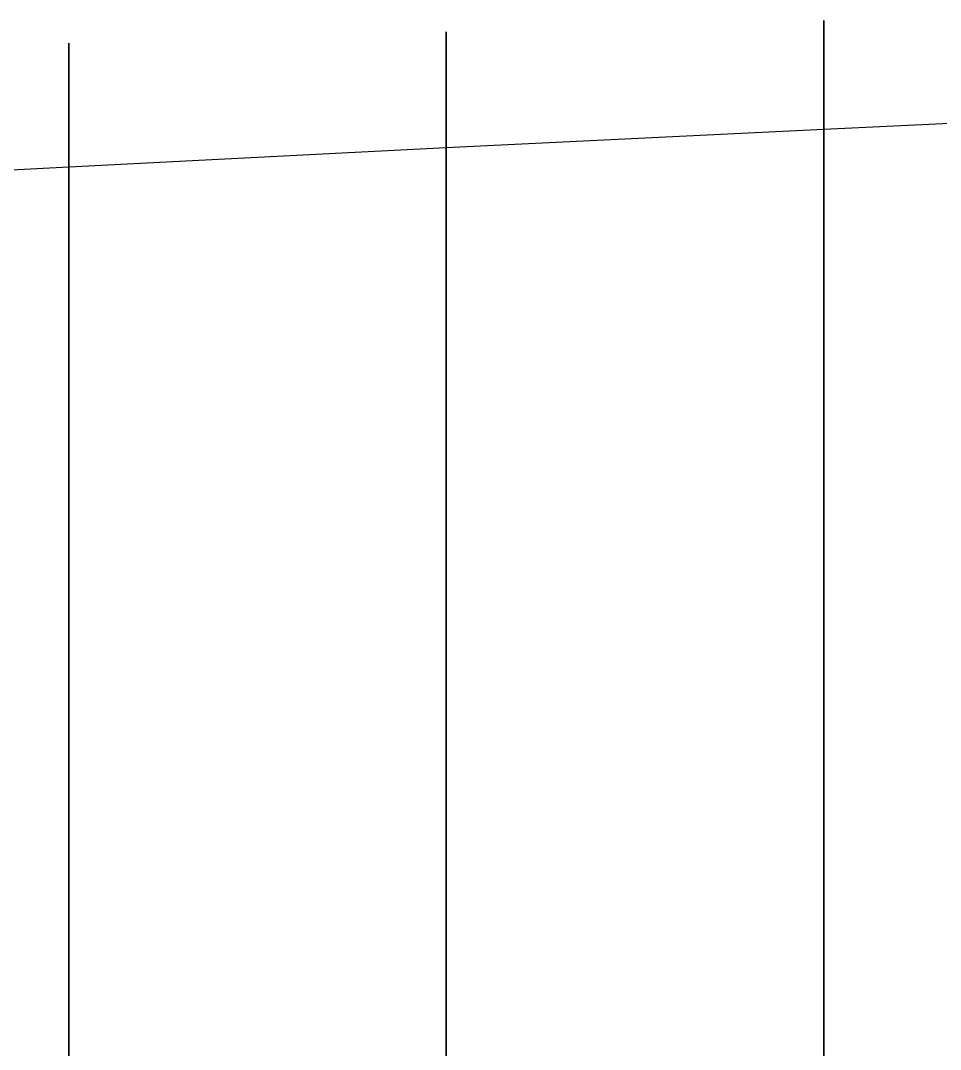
# Model space of a CAD drawing. Extents: x 0 to 100, y -6 to 6.
# Drawn here: x 9.74 to 14.62, y -0.11 to 5.34 of the extents above; entities that cross this region are included whole.
import ezdxf

# ---------------------------------------------------------------- set-up
doc = ezdxf.new("R2010")
doc.units = 0
for name, color, linetype in [('Compartiment', 3, 'CONTINUOUS'), ('Fysiek-horizontaal-vlak', 5, 'CONTINUOUS'), ('Lijnenmodel-van-de-romp', 2, 'CONTINUOUS'), ('Vlakkenmodel-van-de-romp', 2, 'CONTINUOUS')]:
    doc.layers.add(name, color=color, linetype=linetype)

msp = doc.modelspace()

# ---------------------------------------------------------------- linework, layer by layer
at = {"layer": 'Compartiment'}
for points in [[(14, -5.33763, 5.99973), (14, 5.33763, 5.99973), (14, 5.33654, 5.79291)], [(14, 5.33654, 5.79291), (14, 5.33613, 5.74296), (14, 5.33549, 5.687), (14, 5.33455, 5.625), (14, 5.33324, 5.55717), (14, 5.33153, 5.48454), (14, 5.32938, 5.40835), (14, 5.32677, 5.32983), (14, 5.32366, 5.25024), (14, 5.32004, 5.17078), (14, 5.31596, 5.0925), (14, 5.31151, 5.01643), (14, 5.30674, 4.94361), (14, 5.30175, 4.87505), (14, 5.29662, 4.81173), (14, 5.29154, 4.75439), (14, 5.28672, 4.70372), (14, 5.28236, 4.6604), (14, 5.27867, 4.62512), (14, 5.27574, 4.59784), (14, 5.2732, 4.57551), (14, 5.27057, 4.55437), (14, 5.26736, 4.53064), (14, 5.2631, 4.50054), (14, 5.25741, 4.46134), (14, 5.25041, 4.41448), (14, 5.24234, 4.36242), (14, 5.23344, 4.30764), (14, 5.22393, 4.25259), (14, 5.21404, 4.19934), (14, 5.2039, 4.14821), (14, 5.19364, 4.09912), (14, 5.18335, 4.05199), (14, 5.17318, 4.00674), (14, 5.16306, 3.96293), (14, 5.15239, 3.9188), (14, 5.14036, 3.87224), (14, 5.12619, 3.82112), (14, 5.1091, 3.76334), (14, 5.08846, 3.69748), (14, 5.06423, 3.62482), (14, 5.03654, 3.54736), (14, 5.00551, 3.46707), (14, 4.97126, 3.38593), (14, 4.93409, 3.30581), (14, 4.8949, 3.2281), (14, 4.85476, 3.15408), (14, 4.81475, 3.08501), (14, 4.77594, 3.02216), (14, 4.76134, 3), (14, -4.76134, 3)], [(12, -5.27877, 5.99971), (12, 5.27877, 5.99971), (12, 5.2749, 5.70004)], [(12, 5.2749, 5.70004), (12, 5.27396, 5.64989), (12, 5.2729, 5.59989), (12, 5.27171, 5.55017), (12, 5.27037, 5.50086), (12, 5.26887, 5.45197), (12, 5.26717, 5.40308), (12, 5.26521, 5.3536), (12, 5.26297, 5.30299), (12, 5.2604, 5.25067), (12, 5.25748, 5.19654), (12, 5.25435, 5.14231), (12, 5.25118, 5.09015), (12, 5.24815, 5.04223), (12, 5.24542, 5.00072), (12, 5.2431, 4.96706), (12, 5.24113, 4.93983), (12, 5.23936, 4.91689), (12, 5.23767, 4.89609), (12, 5.23189, 4.82856), (12, 5.22962, 4.80307), (12, 5.22716, 4.77674), (12, 5.22455, 4.75001), (12, 5.22179, 4.72331), (12, 5.21896, 4.69707), (12, 5.21613, 4.67171), (12, 5.20844, 4.60463), (12, 5.20596, 4.584), (12, 5.20306, 4.56124), (12, 5.19938, 4.53423), (12, 5.19458, 4.50085), (12, 5.18843, 4.45967), (12, 5.18107, 4.41215), (12, 5.17274, 4.36045), (12, 5.16369, 4.30671), (12, 5.15417, 4.25311), (12, 5.14436, 4.20136), (12, 5.13428, 4.15142), (12, 5.12389, 4.1028), (12, 5.11314, 4.05501), (12, 5.10199, 4.00755), (12, 5.09038, 3.96), (12, 5.07815, 3.91211), (12, 5.06511, 3.86367), (12, 5.05107, 3.81449), (12, 5.03586, 3.76437), (12, 5.01942, 3.71338), (12, 5.00222, 3.6627), (12, 4.98487, 3.61375), (12, 4.96797, 3.568), (12, 4.95213, 3.52688), (12, 4.9378, 3.49139), (12, 4.92483, 3.46079), (12, 4.91291, 3.4339), (12, 4.90173, 3.40954), (12, 4.88027, 3.3637), (12, 4.86883, 3.33983), (12, 4.85581, 3.31372), (12, 4.84035, 3.28418), (12, 4.82162, 3.25001), (12, 4.79903, 3.21047), (12, 4.77309, 3.16676), (12, 4.74461, 3.12051), (12, 4.71437, 3.07339), (12, 4.68318, 3.02705), (12, 4.6639, 3), (12, -4.6639, 3)], [(10, -5.21744, 5.9997), (10, 5.21744, 5.9997), (10, 5.21069, 5.66321)], [(10, 5.21069, 5.66321), (10, 5.20967, 5.62549), (10, 5.20856, 5.58752), (10, 5.20737, 5.54953), (10, 5.20344, 5.43845), (10, 5.20205, 5.40315), (10, 5.20055, 5.36792), (10, 5.19886, 5.33164), (10, 5.1969, 5.29322), (10, 5.19459, 5.25153), (10, 5.19186, 5.20584), (10, 5.18876, 5.15686), (10, 5.18534, 5.1057), (10, 5.18166, 5.05344), (10, 5.17778, 5.00117), (10, 5.17374, 4.94976), (10, 5.16951, 4.89918), (10, 5.16504, 4.8492), (10, 5.16026, 4.79954), (10, 5.15515, 4.74998), (10, 5.14964, 4.70031), (10, 5.14373, 4.65053), (10, 5.13741, 4.60071), (10, 5.1307, 4.5509), (10, 5.12358, 4.50116), (10, 5.11605, 4.45152), (10, 5.10811, 4.40199), (10, 5.09976, 4.35255), (10, 5.091, 4.30316), (10, 5.08181, 4.25382), (10, 5.0722, 4.2045), (10, 5.06212, 4.15521), (10, 5.05153, 4.10598), (10, 5.04039, 4.0568), (10, 5.02864, 4.0077), (10, 5.01625, 3.9587), (10, 5.00324, 3.90988), (10, 4.9896, 3.86132), (10, 4.97537, 3.81312), (10, 4.96056, 3.76535), (10, 4.94514, 3.71804), (10, 4.92892, 3.67097), (10, 4.91167, 3.62383), (10, 4.89316, 3.57633), (10, 4.87316, 3.52817), (10, 4.85159, 3.47933), (10, 4.82906, 3.43085), (10, 4.80633, 3.38405), (10, 4.78416, 3.34025), (10, 4.76332, 3.30078), (10, 4.74437, 3.26654), (10, 4.72708, 3.23682), (10, 4.71103, 3.21052), (10, 4.69577, 3.1865), (10, 4.68089, 3.16367), (10, 4.66588, 3.14093), (10, 4.64997, 3.11737), (10, 4.6323, 3.09212), (10, 4.61205, 3.06429), (10, 4.58835, 3.033), (10, 4.56236, 3), (10, -4.56236, 3)], [(14, -4.76134, 3), (14, 4.76134, 3), (14, 4.73928, 2.96653)], [(14, 4.73928, 2.96653), (14, 4.7052, 2.91793), (14, 4.67402, 2.87591), (14, 4.64605, 2.84002), (14, 4.62161, 2.80977), (14, 4.60078, 2.7846), (14, 4.58276, 2.76335), (14, 4.56649, 2.74479), (14, 4.55095, 2.72765), (14, 4.5351, 2.71066), (14, 4.51811, 2.69285), (14, 4.50004, 2.67428), (14, 4.48117, 2.65531), (14, 4.46178, 2.6363), (14, 4.44214, 2.61758), (14, 4.42248, 2.59944), (14, 4.40278, 2.58186), (14, 4.38296, 2.56475), (14, 4.36297, 2.54803), (14, 4.34273, 2.5316), (14, 4.32218, 2.5154), (14, 4.30134, 2.49944), (14, 4.28021, 2.48374), (14, 4.25883, 2.46834), (14, 4.23721, 2.45326), (14, 4.21536, 2.43853), (14, 4.19334, 2.42415), (14, 4.17117, 2.41013), (14, 4.1489, 2.39646), (14, 4.12656, 2.38315), (14, 4.10416, 2.37018), (14, 4.08159, 2.35752), (14, 4.0587, 2.3451), (14, 4.03533, 2.33289), (14, 4.01135, 2.32082), (14, 3.98672, 2.30888), (14, 3.96193, 2.29722), (14, 3.93755, 2.28602), (14, 3.91419, 2.27548), (14, 3.89244, 2.26577), (14, 3.87242, 2.25693), (14, 3.85242, 2.24837), (14, 3.83027, 2.23936), (14, 3.80379, 2.22916), (14, 3.7708, 2.21702), (14, 3.72986, 2.20248), (14, 3.68239, 2.18611), (14, 3.63054, 2.16876), (14, 3.57646, 2.15128), (14, 3.52229, 2.1345), (14, 3.46975, 2.1191), (14, 3.41872, 2.10497), (14, 3.36863, 2.09184), (14, 3.31893, 2.07942), (14, 3.26906, 2.06744), (14, 3.21859, 2.05568), (14, 3.16759, 2.04411), (14, 3.11628, 2.0328), (14, 3.06486, 2.02179), (14, 3.01354, 2.01112), (14, 2.96246, 2.00083), (14, 2.91145, 1.99085), (14, 2.86028, 1.98112), (14, 2.80872, 1.97157), (14, 2.75652, 1.96212), (14, 2.70363, 1.95274), (14, 2.65068, 1.9435), (14, 2.59846, 1.93454), (14, 2.54779, 1.92596), (14, 2.49947, 1.91789), (14, 2.45366, 1.91035), (14, 2.40801, 1.90295), (14, 2.35949, 1.89521), (14, 2.16712, 1.86521), (14, 2.07944, 1.85184), (14, 1.97781, 1.83668), (14, 1.86119, 1.81972), (14, 1.72854, 1.80096), (14, 1.58009, 1.78054), (14, 1.42123, 1.75918), (14, 1.25859, 1.73774), (14, 1.09884, 1.7171), (14, 0.94862, 1.69812), (14, 0.81335, 1.68149), (14, 0.69339, 1.66716), (14, 0.58791, 1.6549), (14, 0.49603, 1.64449), (14, 0.15054, 1.60695), (14, 0.12966, 1.60635), (14, 0.11852, 1.60606), (14, 0.10543, 1.60576), (14, 0.09088, 1.6055), (14, 0.07534, 1.60532), (14, 0.05931, 1.60525), (14, 0.04328, 1.60533), (14, 0.02772, 1.60561), (14, 0.01314, 1.60613), (14, 0, 1.60692), (14, -0.01314, 1.60613), (14, -0.02772, 1.60561), (14, -0.04328, 1.60533), (14, -0.05931, 1.60525), (14, -0.07534, 1.60532), (14, -0.09088, 1.6055), (14, -0.10543, 1.60576), (14, -0.11852, 1.60606)], [(12, -4.6639, 3), (12, 4.6639, 3), (12, 4.65164, 2.98279)], [(12, 4.65164, 2.98279), (12, 4.61972, 2.94058), (12, 4.58718, 2.9), (12, 4.55381, 2.86067), (12, 4.51937, 2.82219), (12, 4.4837, 2.78425), (12, 4.44679, 2.74697), (12, 4.4087, 2.71055), (12, 4.36949, 2.67518), (12, 4.3292, 2.64106), (12, 4.28788, 2.60837), (12, 4.2456, 2.57713), (12, 4.2024, 2.54733), (12, 4.15835, 2.51897), (12, 4.1135, 2.49204), (12, 4.0679, 2.46653), (12, 4.02161, 2.44238), (12, 3.97467, 2.41953), (12, 3.92713, 2.39792), (12, 3.87904, 2.37748), (12, 3.83045, 2.35815), (12, 3.78144, 2.33986), (12, 3.73205, 2.32256), (12, 3.68237, 2.30618), (12, 3.63246, 2.29066), (12, 3.58237, 2.27593), (12, 3.53212, 2.26193), (12, 3.48173, 2.2486), (12, 3.4312, 2.23585), (12, 3.38055, 2.22363), (12, 3.32978, 2.21187), (12, 3.2789, 2.20054), (12, 3.22792, 2.18963), (12, 3.17683, 2.1791), (12, 3.12564, 2.16894), (12, 3.07437, 2.15912), (12, 3.02305, 2.14963), (12, 2.97173, 2.14044), (12, 2.92045, 2.13155), (12, 2.86928, 2.12294), (12, 2.81821, 2.11458), (12, 2.76712, 2.10644), (12, 2.71582, 2.09847), (12, 2.66414, 2.09062), (12, 2.61192, 2.08285), (12, 2.55912, 2.07514), (12, 2.50631, 2.06755), (12, 1.93966, 1.99186), (12, 1.83923, 1.97928), (12, 1.72149, 1.96492), (12, 1.58421, 1.94865), (12, 1.42743, 1.93055), (12, 0.81196, 1.86222), (12, 0.71534, 1.85196), (12, 0.64775, 1.845), (12, 0.6026, 1.84057), (12, 0.57335, 1.83787), (12, 0.55342, 1.83611), (12, 0.53698, 1.83461), (12, 0.14994, 1.79857), (12, 0.11804, 1.79784), (12, 0.105, 1.7976), (12, 0.0905, 1.79738), (12, 0.07503, 1.79723), (12, 0.05906, 1.79718), (12, 0.04309, 1.79725), (12, 0.0276, 1.79748), (12, 0.01308, 1.79791), (12, 0, 1.79857), (12, -0.01308, 1.79791), (12, -0.0276, 1.79748), (12, -0.04309, 1.79725), (12, -0.05906, 1.79718), (12, -0.07503, 1.79723), (12, -0.0905, 1.79738), (12, -0.105, 1.7976), (12, -0.11804, 1.79784)], [(10, -4.56236, 3), (10, 4.56236, 3), (10, 4.56057, 2.99772)], [(10, 4.56057, 2.99772), (10, 4.52893, 2.95924), (10, 4.49385, 2.9187), (10, 4.45575, 2.87724), (10, 4.41505, 2.83599), (10, 4.3724, 2.79605), (10, 4.32931, 2.75834), (10, 4.28748, 2.72376), (10, 4.24864, 2.69319), (10, 4.21451, 2.66752), (10, 4.18625, 2.64726), (10, 4.16277, 2.63141), (10, 4.1424, 2.61863), (10, 4.1235, 2.60754), (10, 4.1044, 2.59678), (10, 4.08378, 2.58527), (10, 4.0616, 2.57305), (10, 4.03816, 2.56045), (10, 4.01376, 2.54779), (10, 3.98869, 2.5354), (10, 3.96329, 2.52356), (10, 3.93808, 2.51238), (10, 3.9136, 2.50191), (10, 3.89041, 2.49222), (10, 3.8496, 2.47532), (10, 3.83006, 2.46752), (10, 3.80798, 2.45935), (10, 3.78089, 2.45016), (10, 3.74633, 2.43931), (10, 3.70278, 2.42641), (10, 3.65261, 2.41212), (10, 3.59916, 2.39735), (10, 3.54576, 2.383), (10, 3.49573, 2.36999), (10, 3.45104, 2.35892), (10, 3.40812, 2.34914), (10, 3.36205, 2.33969), (10, 3.30789, 2.32962), (10, 3.24071, 2.31797), (10, 3.1571, 2.30408), (10, 3.05978, 2.28849), (10, 2.95298, 2.27203), (10, 2.84093, 2.25556), (10, 2.72789, 2.23991), (10, 2.61741, 2.22574), (10, 2.5104, 2.21298), (10, 2.40709, 2.20141), (10, 2.30771, 2.19076), (10, 1.07929, 2.06974), (10, 0.92679, 2.05597), (10, 0.78847, 2.04389), (10, 0.66644, 2.03359), (10, 0.56183, 2.02504), (10, 0.14996, 1.99308), (10, 0.11806, 1.99249), (10, 0.10502, 1.9923), (10, 0.09052, 1.99213), (10, 0.07504, 1.99201), (10, 0.05907, 1.99196), (10, 0.0431, 1.99202), (10, 0.02761, 1.99221), (10, 0.01308, 1.99255), (10, 0, 1.99308), (10, -0.01308, 1.99255), (10, -0.02761, 1.99221), (10, -0.0431, 1.99202), (10, -0.05907, 1.99196), (10, -0.07504, 1.99201), (10, -0.09052, 1.99213), (10, -0.10502, 1.9923), (10, -0.11806, 1.99249)]]:
    msp.add_polyline3d(points, dxfattribs=at)
at = {"layer": 'Fysiek-horizontaal-vlak'}
msp.add_polyline3d([(20, 5.0339, 3), (18, 4.94618, 3), (16, 4.85549, 3), (14, 4.76134, 3), (12, 4.6639, 3), (10, 4.56236, 3), (8, 4.45765, 3), (6, 4.35061, 3), (5, 4.28829, 3), (5, -4.28829, 3), (6, -4.35061, 3), (8, -4.45765, 3), (10, -4.56236, 3), (12, -4.6639, 3), (14, -4.76134, 3), (16, -4.85549, 3), (18, -4.94618, 3), (20, -5.0339, 3), (20, -5.0339, 3), (20, 5.0339, 3)], dxfattribs=at)
at = {"layer": 'Lijnenmodel-van-de-romp'}
for points in [[(14, 0, 1.60692), (14, 0.01314, 1.60613), (14, 0.02772, 1.60561), (14, 0.04328, 1.60533), (14, 0.05931, 1.60525), (14, 0.07534, 1.60532), (14, 0.09088, 1.6055), (14, 0.10543, 1.60576), (14, 0.11852, 1.60606), (14, 0.12966, 1.60635), (14, 0.15054, 1.60695), (14, 0.49603, 1.64449), (14, 0.58791, 1.6549), (14, 0.69339, 1.66716), (14, 0.81335, 1.68149), (14, 0.94862, 1.69812), (14, 1.09884, 1.7171), (14, 1.25859, 1.73774), (14, 1.42123, 1.75918), (14, 1.58009, 1.78054), (14, 1.72854, 1.80096), (14, 1.86119, 1.81972), (14, 1.97781, 1.83668), (14, 2.07944, 1.85184), (14, 2.16712, 1.86521), (14, 2.35949, 1.89521), (14, 2.40801, 1.90295), (14, 2.45366, 1.91035), (14, 2.49947, 1.91789), (14, 2.54779, 1.92596), (14, 2.59846, 1.93454), (14, 2.65068, 1.9435), (14, 2.70363, 1.95274), (14, 2.75652, 1.96212), (14, 2.80872, 1.97157), (14, 2.86028, 1.98112), (14, 2.91145, 1.99085), (14, 2.96246, 2.00083), (14, 3.01354, 2.01112), (14, 3.06486, 2.02179), (14, 3.11628, 2.0328), (14, 3.16759, 2.04411), (14, 3.21859, 2.05568), (14, 3.26906, 2.06744), (14, 3.31893, 2.07942), (14, 3.36863, 2.09184), (14, 3.41872, 2.10497), (14, 3.46975, 2.1191), (14, 3.52229, 2.1345), (14, 3.57646, 2.15128), (14, 3.63054, 2.16876), (14, 3.68239, 2.18611), (14, 3.72986, 2.20248), (14, 3.7708, 2.21702), (14, 3.80379, 2.22916), (14, 3.83027, 2.23936), (14, 3.85242, 2.24837), (14, 3.87242, 2.25693), (14, 3.89244, 2.26577), (14, 3.91419, 2.27548), (14, 3.93755, 2.28602), (14, 3.96193, 2.29722), (14, 3.98672, 2.30888), (14, 4.01135, 2.32082), (14, 4.03533, 2.33289), (14, 4.0587, 2.3451), (14, 4.08159, 2.35752), (14, 4.10416, 2.37018), (14, 4.12656, 2.38315), (14, 4.1489, 2.39646), (14, 4.17117, 2.41013), (14, 4.19334, 2.42415), (14, 4.21536, 2.43853), (14, 4.23721, 2.45326), (14, 4.25883, 2.46834), (14, 4.28021, 2.48374), (14, 4.30134, 2.49944), (14, 4.32218, 2.5154), (14, 4.34273, 2.5316), (14, 4.36297, 2.54803), (14, 4.38296, 2.56475), (14, 4.40278, 2.58186), (14, 4.42248, 2.59944), (14, 4.44214, 2.61758), (14, 4.46178, 2.6363), (14, 4.48117, 2.65531), (14, 4.50004, 2.67428), (14, 4.51811, 2.69285), (14, 4.5351, 2.71066), (14, 4.55095, 2.72765), (14, 4.56649, 2.74479), (14, 4.58276, 2.76335), (14, 4.60078, 2.7846), (14, 4.62161, 2.80977), (14, 4.64605, 2.84002), (14, 4.67402, 2.87591), (14, 4.7052, 2.91793), (14, 4.73928, 2.96653), (14, 4.77594, 3.02216), (14, 4.81475, 3.08501), (14, 4.85476, 3.15408), (14, 4.8949, 3.2281), (14, 4.93409, 3.30581), (14, 4.97126, 3.38593), (14, 5.00551, 3.46707), (14, 5.03654, 3.54736), (14, 5.06423, 3.62482), (14, 5.08846, 3.69748), (14, 5.1091, 3.76334), (14, 5.12619, 3.82112), (14, 5.14036, 3.87224), (14, 5.15239, 3.9188), (14, 5.16306, 3.96293), (14, 5.17318, 4.00674), (14, 5.18335, 4.05199), (14, 5.19364, 4.09912), (14, 5.2039, 4.14821), (14, 5.21404, 4.19934), (14, 5.22393, 4.25259), (14, 5.23344, 4.30764), (14, 5.24234, 4.36242), (14, 5.25041, 4.41448), (14, 5.25741, 4.46134), (14, 5.2631, 4.50054), (14, 5.26736, 4.53064), (14, 5.27057, 4.55437), (14, 5.2732, 4.57551), (14, 5.27574, 4.59784), (14, 5.27867, 4.62512), (14, 5.28236, 4.6604), (14, 5.28672, 4.70372), (14, 5.29154, 4.75439), (14, 5.29662, 4.81173), (14, 5.30175, 4.87505), (14, 5.30674, 4.94361), (14, 5.31151, 5.01643), (14, 5.31596, 5.0925), (14, 5.32004, 5.17078), (14, 5.32366, 5.25024), (14, 5.32677, 5.32983), (14, 5.32938, 5.40835), (14, 5.33153, 5.48454), (14, 5.33324, 5.55717), (14, 5.33455, 5.625), (14, 5.33549, 5.687), (14, 5.33613, 5.74296), (14, 5.33654, 5.79291), (14, 5.33763, 5.99973), (14, 0, 5.99973)], [(12, 0, 1.79857), (12, 0.01308, 1.79791), (12, 0.0276, 1.79748), (12, 0.04309, 1.79725), (12, 0.05906, 1.79718), (12, 0.07503, 1.79723), (12, 0.0905, 1.79738), (12, 0.105, 1.7976), (12, 0.11804, 1.79784), (12, 0.14994, 1.79857), (12, 0.53698, 1.83461), (12, 0.55342, 1.83611), (12, 0.57335, 1.83787), (12, 0.6026, 1.84057), (12, 0.64775, 1.845), (12, 0.71534, 1.85196), (12, 0.81196, 1.86222), (12, 1.42743, 1.93055), (12, 1.58421, 1.94865), (12, 1.72149, 1.96492), (12, 1.83923, 1.97928), (12, 1.93966, 1.99186), (12, 2.50631, 2.06755), (12, 2.55912, 2.07514), (12, 2.61192, 2.08285), (12, 2.66414, 2.09062), (12, 2.71582, 2.09847), (12, 2.76712, 2.10644), (12, 2.81821, 2.11458), (12, 2.86928, 2.12294), (12, 2.92045, 2.13155), (12, 2.97173, 2.14044), (12, 3.02305, 2.14963), (12, 3.07437, 2.15912), (12, 3.12564, 2.16894), (12, 3.17683, 2.1791), (12, 3.22792, 2.18963), (12, 3.2789, 2.20054), (12, 3.32978, 2.21187), (12, 3.38055, 2.22363), (12, 3.4312, 2.23585), (12, 3.48173, 2.2486), (12, 3.53212, 2.26193), (12, 3.58237, 2.27593), (12, 3.63246, 2.29066), (12, 3.68237, 2.30618), (12, 3.73205, 2.32256), (12, 3.78144, 2.33986), (12, 3.83045, 2.35815), (12, 3.87904, 2.37748), (12, 3.92713, 2.39792), (12, 3.97467, 2.41953), (12, 4.02161, 2.44238), (12, 4.0679, 2.46653), (12, 4.1135, 2.49204), (12, 4.15835, 2.51897), (12, 4.2024, 2.54733), (12, 4.2456, 2.57713), (12, 4.28788, 2.60837), (12, 4.3292, 2.64106), (12, 4.36949, 2.67518), (12, 4.4087, 2.71055), (12, 4.44679, 2.74697), (12, 4.4837, 2.78425), (12, 4.51937, 2.82219), (12, 4.55381, 2.86067), (12, 4.58718, 2.9), (12, 4.61972, 2.94058), (12, 4.65164, 2.98279), (12, 4.68318, 3.02705), (12, 4.71437, 3.07339), (12, 4.74461, 3.12051), (12, 4.77309, 3.16676), (12, 4.79903, 3.21047), (12, 4.82162, 3.25001), (12, 4.84035, 3.28418), (12, 4.85581, 3.31372), (12, 4.86883, 3.33983), (12, 4.88027, 3.3637), (12, 4.90173, 3.40954), (12, 4.91291, 3.4339), (12, 4.92483, 3.46079), (12, 4.9378, 3.49139), (12, 4.95213, 3.52688), (12, 4.96797, 3.568), (12, 4.98487, 3.61375), (12, 5.00222, 3.6627), (12, 5.01942, 3.71338), (12, 5.03586, 3.76437), (12, 5.05107, 3.81449), (12, 5.06511, 3.86367), (12, 5.07815, 3.91211), (12, 5.09038, 3.96), (12, 5.10199, 4.00755), (12, 5.11314, 4.05501), (12, 5.12389, 4.1028), (12, 5.13428, 4.15142), (12, 5.14436, 4.20136), (12, 5.15417, 4.25311), (12, 5.16369, 4.30671), (12, 5.17274, 4.36045), (12, 5.18107, 4.41215), (12, 5.18843, 4.45967), (12, 5.19458, 4.50085), (12, 5.19938, 4.53423), (12, 5.20306, 4.56124), (12, 5.20596, 4.584), (12, 5.20844, 4.60463), (12, 5.21613, 4.67171), (12, 5.21896, 4.69707), (12, 5.22179, 4.72331), (12, 5.22455, 4.75001), (12, 5.22716, 4.77674), (12, 5.22962, 4.80307), (12, 5.23189, 4.82856), (12, 5.23767, 4.89609), (12, 5.23936, 4.91689), (12, 5.24113, 4.93983), (12, 5.2431, 4.96706), (12, 5.24542, 5.00072), (12, 5.24815, 5.04223), (12, 5.25118, 5.09015), (12, 5.25435, 5.14231), (12, 5.25748, 5.19654), (12, 5.2604, 5.25067), (12, 5.26297, 5.30299), (12, 5.26521, 5.3536), (12, 5.26717, 5.40308), (12, 5.26887, 5.45197), (12, 5.27037, 5.50086), (12, 5.27171, 5.55017), (12, 5.2729, 5.59989), (12, 5.27396, 5.64989), (12, 5.2749, 5.70004), (12, 5.27877, 5.99971), (12, 0, 5.99971)], [(10, 0, 1.99308), (10, 0.01308, 1.99255), (10, 0.02761, 1.99221), (10, 0.0431, 1.99202), (10, 0.05907, 1.99196), (10, 0.07504, 1.99201), (10, 0.09052, 1.99213), (10, 0.10502, 1.9923), (10, 0.11806, 1.99249), (10, 0.14996, 1.99308), (10, 0.56183, 2.02504), (10, 0.66644, 2.03359), (10, 0.78847, 2.04389), (10, 0.92679, 2.05597), (10, 1.07929, 2.06974), (10, 2.30771, 2.19076), (10, 2.40709, 2.20141), (10, 2.5104, 2.21298), (10, 2.61741, 2.22574), (10, 2.72789, 2.23991), (10, 2.84093, 2.25556), (10, 2.95298, 2.27203), (10, 3.05978, 2.28849), (10, 3.1571, 2.30408), (10, 3.24071, 2.31797), (10, 3.30789, 2.32962), (10, 3.36205, 2.33969), (10, 3.40812, 2.34914), (10, 3.45104, 2.35892), (10, 3.49573, 2.36999), (10, 3.54576, 2.383), (10, 3.59916, 2.39735), (10, 3.65261, 2.41212), (10, 3.70278, 2.42641), (10, 3.74633, 2.43931), (10, 3.78089, 2.45016), (10, 3.80798, 2.45935), (10, 3.83006, 2.46752), (10, 3.8496, 2.47532), (10, 3.89041, 2.49222), (10, 3.9136, 2.50191), (10, 3.93808, 2.51238), (10, 3.96329, 2.52356), (10, 3.98869, 2.5354), (10, 4.01376, 2.54779), (10, 4.03816, 2.56045), (10, 4.0616, 2.57305), (10, 4.08378, 2.58527), (10, 4.1044, 2.59678), (10, 4.1235, 2.60754), (10, 4.1424, 2.61863), (10, 4.16277, 2.63141), (10, 4.18625, 2.64726), (10, 4.21451, 2.66752), (10, 4.24864, 2.69319), (10, 4.28748, 2.72376), (10, 4.32931, 2.75834), (10, 4.3724, 2.79605), (10, 4.41505, 2.83599), (10, 4.45575, 2.87724), (10, 4.49385, 2.9187), (10, 4.52893, 2.95924), (10, 4.56057, 2.99772), (10, 4.58835, 3.033), (10, 4.61205, 3.06429), (10, 4.6323, 3.09212), (10, 4.64997, 3.11737), (10, 4.66588, 3.14093), (10, 4.68089, 3.16367), (10, 4.69577, 3.1865), (10, 4.71103, 3.21052), (10, 4.72708, 3.23682), (10, 4.74437, 3.26654), (10, 4.76332, 3.30078), (10, 4.78416, 3.34025), (10, 4.80633, 3.38405), (10, 4.82906, 3.43085), (10, 4.85159, 3.47933), (10, 4.87316, 3.52817), (10, 4.89316, 3.57633), (10, 4.91167, 3.62383), (10, 4.92892, 3.67097), (10, 4.94514, 3.71804), (10, 4.96056, 3.76535), (10, 4.97537, 3.81312), (10, 4.9896, 3.86132), (10, 5.00324, 3.90988), (10, 5.01625, 3.9587), (10, 5.02864, 4.0077), (10, 5.04039, 4.0568), (10, 5.05153, 4.10598), (10, 5.06212, 4.15521), (10, 5.0722, 4.2045), (10, 5.08181, 4.25382), (10, 5.091, 4.30316), (10, 5.09976, 4.35255), (10, 5.10811, 4.40199), (10, 5.11605, 4.45152), (10, 5.12358, 4.50116), (10, 5.1307, 4.5509), (10, 5.13741, 4.60071), (10, 5.14373, 4.65053), (10, 5.14964, 4.70031), (10, 5.15515, 4.74998), (10, 5.16026, 4.79954), (10, 5.16504, 4.8492), (10, 5.16951, 4.89918), (10, 5.17374, 4.94976), (10, 5.17778, 5.00117), (10, 5.18166, 5.05344), (10, 5.18534, 5.1057), (10, 5.18876, 5.15686), (10, 5.19186, 5.20584), (10, 5.19459, 5.25153), (10, 5.1969, 5.29322), (10, 5.19886, 5.33164), (10, 5.20055, 5.36792), (10, 5.20205, 5.40315), (10, 5.20344, 5.43845), (10, 5.20737, 5.54953), (10, 5.20856, 5.58752), (10, 5.20967, 5.62549), (10, 5.21069, 5.66321), (10, 5.21744, 5.9997), (10, 0, 5.9997)], [(10, 0, 1.99308), (10, -0.01308, 1.99255), (10, -0.02761, 1.99221), (10, -0.0431, 1.99202), (10, -0.05907, 1.99196), (10, -0.07504, 1.99201), (10, -0.09052, 1.99213), (10, -0.10502, 1.9923), (10, -0.11806, 1.99249)], [(10, -5.21744, 5.9997), (10, 0, 5.9997)], [(12, 0, 1.79857), (12, -0.01308, 1.79791), (12, -0.0276, 1.79748), (12, -0.04309, 1.79725), (12, -0.05906, 1.79718), (12, -0.07503, 1.79723), (12, -0.0905, 1.79738), (12, -0.105, 1.7976), (12, -0.11804, 1.79784)], [(12, -5.27877, 5.99971), (12, 0, 5.99971)], [(14, 0, 1.60692), (14, -0.01314, 1.60613), (14, -0.02772, 1.60561), (14, -0.04328, 1.60533), (14, -0.05931, 1.60525), (14, -0.07534, 1.60532), (14, -0.09088, 1.6055), (14, -0.10543, 1.60576), (14, -0.11852, 1.60606)], [(14, -5.33763, 5.99973), (14, 0, 5.99973)]]:
    msp.add_polyline3d(points, dxfattribs=at)
at = {"layer": 'Vlakkenmodel-van-de-romp'}
for points in [[(14, 0, 1.60692), (14, 0.01314, 1.60613), (14, 0.02772, 1.60561), (14, 0.04328, 1.60533), (14, 0.05931, 1.60525), (14, 0.07534, 1.60532), (14, 0.09088, 1.6055), (14, 0.10543, 1.60576), (14, 0.11852, 1.60606), (14, 0.12966, 1.60635), (14, 0.15054, 1.60695), (14, 0.49603, 1.64449), (14, 0.58791, 1.6549), (14, 0.69339, 1.66716), (14, 0.81335, 1.68149), (14, 0.94862, 1.69812), (14, 1.09884, 1.7171), (14, 1.25859, 1.73774), (14, 1.42123, 1.75918), (14, 1.58009, 1.78054), (14, 1.72854, 1.80096), (14, 1.86119, 1.81972), (14, 1.97781, 1.83668), (14, 2.07944, 1.85184), (14, 2.16712, 1.86521), (14, 2.35949, 1.89521), (14, 2.40801, 1.90295), (14, 2.45366, 1.91035), (14, 2.49947, 1.91789), (14, 2.54779, 1.92596), (14, 2.59846, 1.93454), (14, 2.65068, 1.9435), (14, 2.70363, 1.95274), (14, 2.75652, 1.96212), (14, 2.80872, 1.97157), (14, 2.86028, 1.98112), (14, 2.91145, 1.99085), (14, 2.96246, 2.00083), (14, 3.01354, 2.01112), (14, 3.06486, 2.02179), (14, 3.11628, 2.0328), (14, 3.16759, 2.04411), (14, 3.21859, 2.05568), (14, 3.26906, 2.06744), (14, 3.31893, 2.07942), (14, 3.36863, 2.09184), (14, 3.41872, 2.10497), (14, 3.46975, 2.1191), (14, 3.52229, 2.1345), (14, 3.57646, 2.15128), (14, 3.63054, 2.16876), (14, 3.68239, 2.18611), (14, 3.72986, 2.20248), (14, 3.7708, 2.21702), (14, 3.80379, 2.22916), (14, 3.83027, 2.23936), (14, 3.85242, 2.24837), (14, 3.87242, 2.25693), (14, 3.89244, 2.26577), (14, 3.91419, 2.27548), (14, 3.93755, 2.28602), (14, 3.96193, 2.29722), (14, 3.98672, 2.30888), (14, 4.01135, 2.32082), (14, 4.03533, 2.33289), (14, 4.0587, 2.3451), (14, 4.08159, 2.35752), (14, 4.10416, 2.37018), (14, 4.12656, 2.38315), (14, 4.1489, 2.39646), (14, 4.17117, 2.41013), (14, 4.19334, 2.42415), (14, 4.21536, 2.43853), (14, 4.23721, 2.45326), (14, 4.25883, 2.46834), (14, 4.28021, 2.48374), (14, 4.30134, 2.49944), (14, 4.32218, 2.5154), (14, 4.34273, 2.5316), (14, 4.36297, 2.54803), (14, 4.38296, 2.56475), (14, 4.40278, 2.58186), (14, 4.42248, 2.59944), (14, 4.44214, 2.61758), (14, 4.46178, 2.6363), (14, 4.48117, 2.65531), (14, 4.50004, 2.67428), (14, 4.51811, 2.69285), (14, 4.5351, 2.71066), (14, 4.55095, 2.72765), (14, 4.56649, 2.74479), (14, 4.58276, 2.76335), (14, 4.60078, 2.7846), (14, 4.62161, 2.80977), (14, 4.64605, 2.84002), (14, 4.67402, 2.87591), (14, 4.7052, 2.91793), (14, 4.73928, 2.96653), (14, 4.77594, 3.02216), (14, 4.81475, 3.08501), (14, 4.85476, 3.15408), (14, 4.8949, 3.2281), (14, 4.93409, 3.30581), (14, 4.97126, 3.38593), (14, 5.00551, 3.46707), (14, 5.03654, 3.54736), (14, 5.06423, 3.62482), (14, 5.08846, 3.69748), (14, 5.1091, 3.76334), (14, 5.12619, 3.82112), (14, 5.14036, 3.87224), (14, 5.15239, 3.9188), (14, 5.16306, 3.96293), (14, 5.17318, 4.00674), (14, 5.18335, 4.05199), (14, 5.19364, 4.09912), (14, 5.2039, 4.14821), (14, 5.21404, 4.19934), (14, 5.22393, 4.25259), (14, 5.23344, 4.30764), (14, 5.24234, 4.36242), (14, 5.25041, 4.41448), (14, 5.25741, 4.46134), (14, 5.2631, 4.50054), (14, 5.26736, 4.53064), (14, 5.27057, 4.55437), (14, 5.2732, 4.57551), (14, 5.27574, 4.59784), (14, 5.27867, 4.62512), (14, 5.28236, 4.6604), (14, 5.28672, 4.70372), (14, 5.29154, 4.75439), (14, 5.29662, 4.81173), (14, 5.30175, 4.87505), (14, 5.30674, 4.94361), (14, 5.31151, 5.01643), (14, 5.31596, 5.0925), (14, 5.32004, 5.17078), (14, 5.32366, 5.25024), (14, 5.32677, 5.32983), (14, 5.32938, 5.40835), (14, 5.33153, 5.48454), (14, 5.33324, 5.55717), (14, 5.33455, 5.625), (14, 5.33549, 5.687), (14, 5.33613, 5.74296), (14, 5.33654, 5.79291), (14, 5.33763, 5.99973), (14, 0, 5.99973)], [(12, 0, 1.79857), (12, 0.01308, 1.79791), (12, 0.0276, 1.79748), (12, 0.04309, 1.79725), (12, 0.05906, 1.79718), (12, 0.07503, 1.79723), (12, 0.0905, 1.79738), (12, 0.105, 1.7976), (12, 0.11804, 1.79784), (12, 0.14994, 1.79857), (12, 0.53698, 1.83461), (12, 0.55342, 1.83611), (12, 0.57335, 1.83787), (12, 0.6026, 1.84057), (12, 0.64775, 1.845), (12, 0.71534, 1.85196), (12, 0.81196, 1.86222), (12, 1.42743, 1.93055), (12, 1.58421, 1.94865), (12, 1.72149, 1.96492), (12, 1.83923, 1.97928), (12, 1.93966, 1.99186), (12, 2.50631, 2.06755), (12, 2.55912, 2.07514), (12, 2.61192, 2.08285), (12, 2.66414, 2.09062), (12, 2.71582, 2.09847), (12, 2.76712, 2.10644), (12, 2.81821, 2.11458), (12, 2.86928, 2.12294), (12, 2.92045, 2.13155), (12, 2.97173, 2.14044), (12, 3.02305, 2.14963), (12, 3.07437, 2.15912), (12, 3.12564, 2.16894), (12, 3.17683, 2.1791), (12, 3.22792, 2.18963), (12, 3.2789, 2.20054), (12, 3.32978, 2.21187), (12, 3.38055, 2.22363), (12, 3.4312, 2.23585), (12, 3.48173, 2.2486), (12, 3.53212, 2.26193), (12, 3.58237, 2.27593), (12, 3.63246, 2.29066), (12, 3.68237, 2.30618), (12, 3.73205, 2.32256), (12, 3.78144, 2.33986), (12, 3.83045, 2.35815), (12, 3.87904, 2.37748), (12, 3.92713, 2.39792), (12, 3.97467, 2.41953), (12, 4.02161, 2.44238), (12, 4.0679, 2.46653), (12, 4.1135, 2.49204), (12, 4.15835, 2.51897), (12, 4.2024, 2.54733), (12, 4.2456, 2.57713), (12, 4.28788, 2.60837), (12, 4.3292, 2.64106), (12, 4.36949, 2.67518), (12, 4.4087, 2.71055), (12, 4.44679, 2.74697), (12, 4.4837, 2.78425), (12, 4.51937, 2.82219), (12, 4.55381, 2.86067), (12, 4.58718, 2.9), (12, 4.61972, 2.94058), (12, 4.65164, 2.98279), (12, 4.68318, 3.02705), (12, 4.71437, 3.07339), (12, 4.74461, 3.12051), (12, 4.77309, 3.16676), (12, 4.79903, 3.21047), (12, 4.82162, 3.25001), (12, 4.84035, 3.28418), (12, 4.85581, 3.31372), (12, 4.86883, 3.33983), (12, 4.88027, 3.3637), (12, 4.90173, 3.40954), (12, 4.91291, 3.4339), (12, 4.92483, 3.46079), (12, 4.9378, 3.49139), (12, 4.95213, 3.52688), (12, 4.96797, 3.568), (12, 4.98487, 3.61375), (12, 5.00222, 3.6627), (12, 5.01942, 3.71338), (12, 5.03586, 3.76437), (12, 5.05107, 3.81449), (12, 5.06511, 3.86367), (12, 5.07815, 3.91211), (12, 5.09038, 3.96), (12, 5.10199, 4.00755), (12, 5.11314, 4.05501), (12, 5.12389, 4.1028), (12, 5.13428, 4.15142), (12, 5.14436, 4.20136), (12, 5.15417, 4.25311), (12, 5.16369, 4.30671), (12, 5.17274, 4.36045), (12, 5.18107, 4.41215), (12, 5.18843, 4.45967), (12, 5.19458, 4.50085), (12, 5.19938, 4.53423), (12, 5.20306, 4.56124), (12, 5.20596, 4.584), (12, 5.20844, 4.60463), (12, 5.21613, 4.67171), (12, 5.21896, 4.69707), (12, 5.22179, 4.72331), (12, 5.22455, 4.75001), (12, 5.22716, 4.77674), (12, 5.22962, 4.80307), (12, 5.23189, 4.82856), (12, 5.23767, 4.89609), (12, 5.23936, 4.91689), (12, 5.24113, 4.93983), (12, 5.2431, 4.96706), (12, 5.24542, 5.00072), (12, 5.24815, 5.04223), (12, 5.25118, 5.09015), (12, 5.25435, 5.14231), (12, 5.25748, 5.19654), (12, 5.2604, 5.25067), (12, 5.26297, 5.30299), (12, 5.26521, 5.3536), (12, 5.26717, 5.40308), (12, 5.26887, 5.45197), (12, 5.27037, 5.50086), (12, 5.27171, 5.55017), (12, 5.2729, 5.59989), (12, 5.27396, 5.64989), (12, 5.2749, 5.70004), (12, 5.27877, 5.99971), (12, 0, 5.99971)], [(10, 0, 1.99308), (10, 0.01308, 1.99255), (10, 0.02761, 1.99221), (10, 0.0431, 1.99202), (10, 0.05907, 1.99196), (10, 0.07504, 1.99201), (10, 0.09052, 1.99213), (10, 0.10502, 1.9923), (10, 0.11806, 1.99249), (10, 0.14996, 1.99308), (10, 0.56183, 2.02504), (10, 0.66644, 2.03359), (10, 0.78847, 2.04389), (10, 0.92679, 2.05597), (10, 1.07929, 2.06974), (10, 2.30771, 2.19076), (10, 2.40709, 2.20141), (10, 2.5104, 2.21298), (10, 2.61741, 2.22574), (10, 2.72789, 2.23991), (10, 2.84093, 2.25556), (10, 2.95298, 2.27203), (10, 3.05978, 2.28849), (10, 3.1571, 2.30408), (10, 3.24071, 2.31797), (10, 3.30789, 2.32962), (10, 3.36205, 2.33969), (10, 3.40812, 2.34914), (10, 3.45104, 2.35892), (10, 3.49573, 2.36999), (10, 3.54576, 2.383), (10, 3.59916, 2.39735), (10, 3.65261, 2.41212), (10, 3.70278, 2.42641), (10, 3.74633, 2.43931), (10, 3.78089, 2.45016), (10, 3.80798, 2.45935), (10, 3.83006, 2.46752), (10, 3.8496, 2.47532), (10, 3.89041, 2.49222), (10, 3.9136, 2.50191), (10, 3.93808, 2.51238), (10, 3.96329, 2.52356), (10, 3.98869, 2.5354), (10, 4.01376, 2.54779), (10, 4.03816, 2.56045), (10, 4.0616, 2.57305), (10, 4.08378, 2.58527), (10, 4.1044, 2.59678), (10, 4.1235, 2.60754), (10, 4.1424, 2.61863), (10, 4.16277, 2.63141), (10, 4.18625, 2.64726), (10, 4.21451, 2.66752), (10, 4.24864, 2.69319), (10, 4.28748, 2.72376), (10, 4.32931, 2.75834), (10, 4.3724, 2.79605), (10, 4.41505, 2.83599), (10, 4.45575, 2.87724), (10, 4.49385, 2.9187), (10, 4.52893, 2.95924), (10, 4.56057, 2.99772), (10, 4.58835, 3.033), (10, 4.61205, 3.06429), (10, 4.6323, 3.09212), (10, 4.64997, 3.11737), (10, 4.66588, 3.14093), (10, 4.68089, 3.16367), (10, 4.69577, 3.1865), (10, 4.71103, 3.21052), (10, 4.72708, 3.23682), (10, 4.74437, 3.26654), (10, 4.76332, 3.30078), (10, 4.78416, 3.34025), (10, 4.80633, 3.38405), (10, 4.82906, 3.43085), (10, 4.85159, 3.47933), (10, 4.87316, 3.52817), (10, 4.89316, 3.57633), (10, 4.91167, 3.62383), (10, 4.92892, 3.67097), (10, 4.94514, 3.71804), (10, 4.96056, 3.76535), (10, 4.97537, 3.81312), (10, 4.9896, 3.86132), (10, 5.00324, 3.90988), (10, 5.01625, 3.9587), (10, 5.02864, 4.0077), (10, 5.04039, 4.0568), (10, 5.05153, 4.10598), (10, 5.06212, 4.15521), (10, 5.0722, 4.2045), (10, 5.08181, 4.25382), (10, 5.091, 4.30316), (10, 5.09976, 4.35255), (10, 5.10811, 4.40199), (10, 5.11605, 4.45152), (10, 5.12358, 4.50116), (10, 5.1307, 4.5509), (10, 5.13741, 4.60071), (10, 5.14373, 4.65053), (10, 5.14964, 4.70031), (10, 5.15515, 4.74998), (10, 5.16026, 4.79954), (10, 5.16504, 4.8492), (10, 5.16951, 4.89918), (10, 5.17374, 4.94976), (10, 5.17778, 5.00117), (10, 5.18166, 5.05344), (10, 5.18534, 5.1057), (10, 5.18876, 5.15686), (10, 5.19186, 5.20584), (10, 5.19459, 5.25153), (10, 5.1969, 5.29322), (10, 5.19886, 5.33164), (10, 5.20055, 5.36792), (10, 5.20205, 5.40315), (10, 5.20344, 5.43845), (10, 5.20737, 5.54953), (10, 5.20856, 5.58752), (10, 5.20967, 5.62549), (10, 5.21069, 5.66321), (10, 5.21744, 5.9997), (10, 0, 5.9997)], [(10, 0, 1.99308), (10, -0.01308, 1.99255), (10, -0.02761, 1.99221), (10, -0.0431, 1.99202), (10, -0.05907, 1.99196), (10, -0.07504, 1.99201), (10, -0.09052, 1.99213), (10, -0.10502, 1.9923), (10, -0.11806, 1.99249)], [(10, -5.21744, 5.9997), (10, 0, 5.9997)], [(12, 0, 1.79857), (12, -0.01308, 1.79791), (12, -0.0276, 1.79748), (12, -0.04309, 1.79725), (12, -0.05906, 1.79718), (12, -0.07503, 1.79723), (12, -0.0905, 1.79738), (12, -0.105, 1.7976), (12, -0.11804, 1.79784)], [(12, -5.27877, 5.99971), (12, 0, 5.99971)], [(14, 0, 1.60692), (14, -0.01314, 1.60613), (14, -0.02772, 1.60561), (14, -0.04328, 1.60533), (14, -0.05931, 1.60525), (14, -0.07534, 1.60532), (14, -0.09088, 1.6055), (14, -0.10543, 1.60576), (14, -0.11852, 1.60606)], [(14, -5.33763, 5.99973), (14, 0, 5.99973)]]:
    msp.add_polyline3d(points, dxfattribs=at)

doc.saveas('drawing.dxf')
